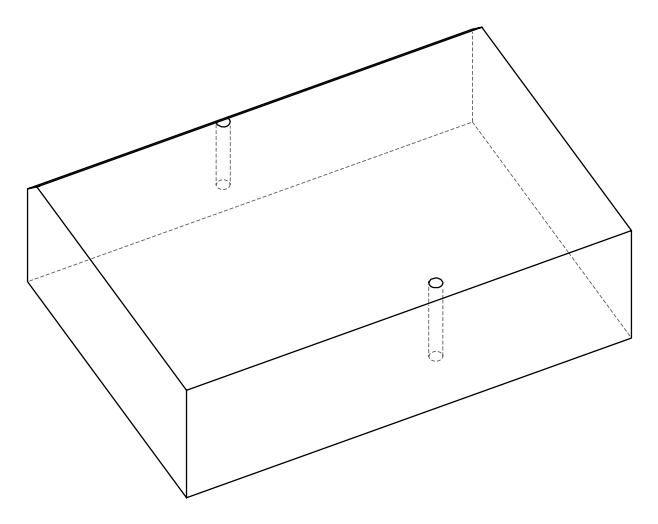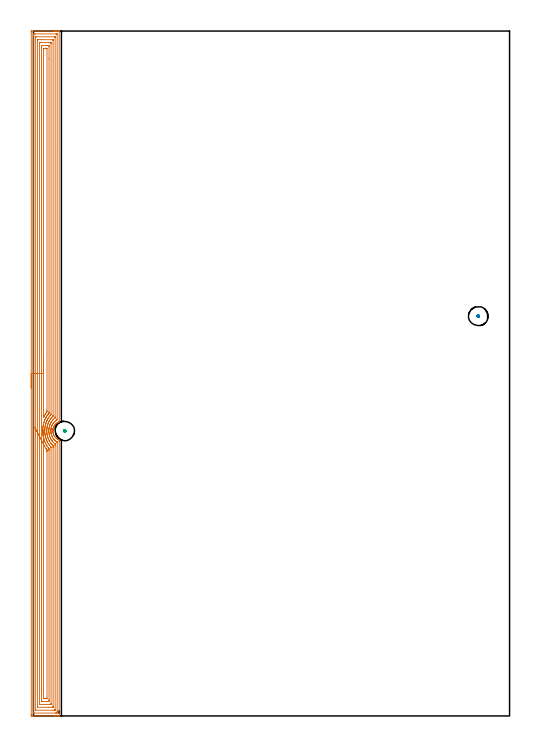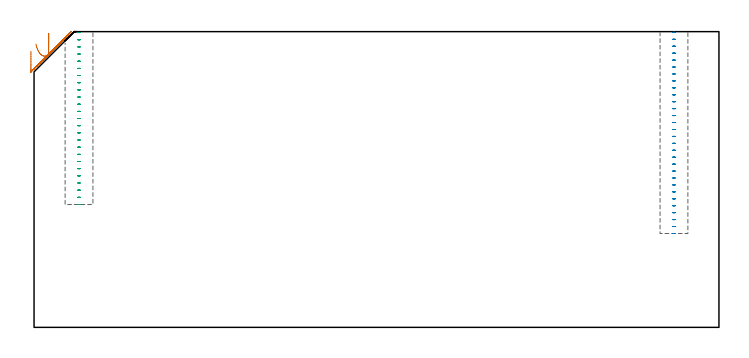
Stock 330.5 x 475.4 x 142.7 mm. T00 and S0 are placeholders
(PLAN: 3 operations, 1 tool changes, 28.6 min)
(1 AREA_MILL | FG_CHAMFER_SURFACE | UGT0205_001 | 27.1 min | 89475 mm3)
(2 MILL_BLIND_HOLE_FROM_SOLID_MATERIAL | STEP1POCKET | NXT0201_011 | Spiral | 0.83 min | 13724 mm3)
(3 MILL_BLIND_HOLE_FROM_SOLID_MATERIAL_1 | STEP1POCKET_1 | NXT0201_011 | Spiral | 0.68 min | 11648 mm3)
(TOOL UGT0205_001 | Chamfer Mill 20 x 3 x 45 deg. | D20 FL50 Z2)
(TOOL NXT0201_011 | ENDMILL 12mm [2P460-1200-NA 1630] | D12 FL38 Z6)
(OP 1 AREA_MILL)
G17 G21 G94 G90
T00 M6
G54
G17 G0 G90 X-1.5 Y227.7 S1061 M3
G43 Z152.7 H0
Z133.3
G94 G1 Y227.738 Z132.428 F250.
Y227.852 Z131.564
Y228.041 Z130.712
Y228.303 Z129.88
Y228.637 Z129.074
Y229.04 Z128.3
Y229.508 Z127.564
Y230.04 Z126.872
Y230.629 Z126.229
Y231.272 Z125.64
Y231.964 Z125.108
Y232.7 Z124.64
Y233.474 Z124.237
Y234.28 Z123.903
Y235.112 Z123.641
Y235.964 Z123.452
Y236.828 Z123.338
Y237.7 Z123.3
Y474.787
X-1.499 Y475.376 Z123.299
X-1.496 Y475.398 Z123.301
X-1.463 Y475.4 Z123.334
X14.204 Z138.999
X14.809 Z139.603
X15.362 Z140.158
X15.69 Z140.486
X16.243 Z141.039
X16.571 Z141.366
X17.228 Z142.027
X17.567 Z142.366
X17.897 Y475.395 Z142.688
X17.898 Y475.393 Z142.689
X17.9 Y475.233 Z142.7
Y204.213
X17.895 Y204.2 Z142.694
X17.891 Y204.192 Z142.689
X17.646 Y204.087 Z142.446
X17.409 Y203.986 Z142.208
X17.155 Y203.863 Z141.955
X16.886 Y203.719 Z141.686
X16.571 Y203.523 Z141.37
X16.512 Y203.483 Z141.312
X16.278 Y203.324 Z141.078
X16.131 Y203.209 Z140.926
X15.966 Y203.082 Z140.765
X15.663 Y202.825 Z140.463
X15.401 Y202.568 Z140.201
X15.119 Y202.257 Z139.919
X15.035 Y202.152 Z139.834
X14.856 Y201.931 Z139.654
X14.525 Y201.448 Z139.323
X14.288 Y201.037 Z139.086
X14.221 Y200.898 Z139.021
X14.163 Y200.776 Z138.963
X14.101 Y200.641 Z138.897
X14.077 Y200.593 Z138.875
X13.979 Y200.351 Z138.778
X13.896 Y200.143 Z138.695
X13.76 Y199.718 Z138.559
X13.648 Y199.289 Z138.445
X13.64 Y199.248 Z138.438
X13.634 Y199.207 Z138.432
X13.597 Y198.965 Z138.394
X13.581 Y198.855 Z138.375
X13.573 Y198.802 Z138.368
X13.544 Y198.55 Z138.34
X13.522 Y198.354 Z138.319
X13.512 Y198.169 Z138.306
X13.509 Y198.131 Z138.304
X13.504 Y197.907 Z138.296
X13.511 Y197.766 Z138.302
X13.524 Y197.46 Z138.321
X13.569 Y197.012 Z138.368
X13.624 Y196.654 Z138.423
X13.637 Y196.566 Z138.437
X13.648 Y196.511 Z138.446
X13.738 Y196.176 Z138.532
X13.76 Y196.089 Z138.555
X13.892 Y195.671 Z138.688
X14.071 Y195.221 Z138.869
X14.278 Y194.777 Z139.076
X14.361 Y194.625 Z139.161
X14.397 Y194.56 Z139.197
X14.524 Y194.348 Z139.324
X14.845 Y193.883 Z139.644
X15.115 Y193.55 Z139.913
X15.402 Y193.232 Z140.2
X15.586 Y193.051 Z140.383
X15.648 Y192.989 Z140.446
X15.957 Y192.725 Z140.757
X16.278 Y192.481 Z141.078
X16.571 Y192.287 Z141.371
X16.861 Y192.095 Z141.661
X17.007 Y192.013 Z141.807
X17.156 Y191.937 Z141.955
X17.352 Y191.847 Z142.15
X17.452 Y191.801 Z142.248
X17.646 Y191.711 Z142.445
X17.894 Y191.599 Z142.691
X17.9 Y190.818 Z142.7
Y0.166
X17.898 Y0.007 Z142.689
X17.897 Y0.005 Z142.688
X17.566 Y0. Z142.366
X17.228 Z142.027
X16.571 Z141.366
X15.362 Z140.159
X14.809 Z139.603
X4.675 Z129.473
X-0.448 Z124.35
X-1.052 Y0.002 Z123.745
X-1.261 Y0.004 Z123.536
X-1.492 Y0.01 Z123.306
X-1.495 Y0.164 Z123.303
X-1.499 Y0.613 Z123.301
X-1.5 Y1.066 Z123.3
Y237.7
X-0.086 Z124.714
Y472.108
X-0.084 Y472.913 Z124.716
X-0.083 Y473.001 Z124.717
X-0.07 Y473.39 Z124.73
X0.319 Y473.397 Z125.119
X0.71 Y473.399 Z125.51
X1.198 Y473.4 Z125.998
X15.69 Y473.399 Z140.49
X16.181 Y473.397 Z140.981
X16.388 Y473.39 Z141.188
X16.479 Y473.367 Z141.279
X16.484 Y473.089 Z141.284
X16.485 Y473.001 Z141.285
Y205.999
X16.484 Y205.798 Z141.284
X16.481 Y205.697 Z141.281
X16.479 Y205.653 Z141.279
X15.668 Y205.128 Z140.468
X15.638 Y205.106 Z140.438
X15.176 Y204.734 Z139.976
X14.809 Y204.411 Z139.609
X14.707 Y204.316 Z139.507
X14.604 Y204.213 Z139.404
X14.281 Y203.856 Z139.081
X13.928 Y203.435 Z138.728
X13.877 Y203.371 Z138.677
X13.84 Y203.32 Z138.64
X13.519 Y202.841 Z138.319
X13.271 Y202.427 Z138.071
X13.189 Y202.282 Z137.989
X13.046 Y202.002 Z137.846
X12.899 Y201.684 Z137.699
X12.835 Y201.534 Z137.635
X12.643 Y201.05 Z137.443
X12.508 Y200.641 Z137.308
X12.462 Y200.491 Z137.262
X12.429 Y200.374 Z137.229
X12.274 Y199.748 Z137.074
X12.263 Y199.698 Z137.063
X12.256 Y199.656 Z137.056
X12.165 Y199.039 Z136.965
X12.147 Y198.874 Z136.947
X12.145 Y198.855 Z136.945
X12.113 Y198.438 Z136.913
X12.093 Y198.035 Z136.893
Y197.962
X12.107 Y197.55 Z136.907
X12.131 Y197.104 Z136.931
X12.134 Y197.069 Z136.934
X12.165 Y196.766 Z136.965
X12.251 Y196.176 Z137.051
X12.258 Y196.129 Z137.058
X12.27 Y196.07 Z137.07
X12.471 Y195.283 Z137.271
X12.615 Y194.827 Z137.415
X12.786 Y194.39 Z137.586
X13.046 Y193.792 Z137.846
X13.14 Y193.592 Z137.94
X13.16 Y193.555 Z137.96
X13.192 Y193.497 Z137.992
X13.468 Y193.032 Z138.268
X13.761 Y192.604 Z138.561
X13.928 Y192.373 Z138.728
X14.221 Y192.012 Z139.021
X14.491 Y191.711 Z139.291
X14.809 Y191.389 Z139.609
X15.107 Y191.126 Z139.907
X15.487 Y190.818 Z140.287
X15.69 Y190.673 Z140.49
X16.135 Y190.367 Z140.935
X16.462 Y190.156 Z141.262
X16.479 Y190.137 Z141.279
X16.482 Y190.123 Z141.282
X16.484 Y190.087 Z141.284
X16.485 Y190.012 Z141.285
X16.486 Y189.925 Z141.286
Y3.292
X16.484 Y2.487 Z141.284
X16.482 Y2.399 Z141.282
X16.47 Y2.01 Z141.27
X16.081 Y2.003 Z140.881
X15.69 Y2.001 Z140.49
X15.202 Y2. Z140.002
X0.71 Y2.001 Z125.51
X0.219 Y2.003 Z125.019
X0.012 Y2.01 Z124.812
X-0.079 Y2.033 Z124.721
X-0.084 Y2.311 Z124.716
X-0.085 Y2.399 Z124.715
X-0.086 Y237.7 Z124.714
X1.328 Z126.128
X1.329 Y471.215 Z126.129
X1.33 Y471.348 Z126.13
X1.333 Y471.38 Z126.133
X1.334 Y471.389 Z126.134
X1.349 Y471.392 Z126.149
X1.41 Y471.398 Z126.21
X1.591 Y471.399 Z126.391
X2.29 Y471.4 Z127.09
X14.809 Y471.399 Z139.609
X14.991 Y471.396 Z139.791
X15.043 Y471.392 Z139.843
X15.065 Y471.388 Z139.865
X15.067 Y471.374 Z139.867
X15.07 Y471.304 Z139.87
X15.071 Y471.215 Z139.871
Y470.949
Y207.519
X15.07 Y207.206 Z139.87
X15.067 Y207.049 Z139.867
X15.065 Y206.973 Z139.865
X15.052 Y206.939 Z139.852
X14.997 Y206.892 Z139.797
X14.892 Y206.808 Z139.692
X14.809 Y206.741 Z139.609
X14.404 Y206.409 Z139.204
X13.928 Y205.991 Z138.728
X13.505 Y205.535 Z138.305
X13.13 Y205.106 Z137.93
X13.092 Y205.06 Z137.892
X13.046 Y205.001 Z137.846
X12.718 Y204.546 Z137.518
X12.489 Y204.213 Z137.289
X12.365 Y204.011 Z137.165
X12.165 Y203.678 Z136.965
X12.04 Y203.448 Z136.84
X11.974 Y203.32 Z136.774
X11.749 Y202.849 Z136.549
X11.568 Y202.427 Z136.368
X11.486 Y202.222 Z136.286
X11.284 Y201.676 Z136.084
X11.249 Y201.57 Z136.049
X11.238 Y201.534 Z136.038
X11.131 Y201.165 Z135.931
X11.056 Y200.873 Z135.856
X11. Y200.641 Z135.8
X10.89 Y200.147 Z135.69
X10.831 Y199.748 Z135.631
X10.777 Y199.369 Z135.577
X10.726 Y198.855 Z135.526
X10.701 Y198.553 Z135.501
X10.679 Y197.962 Z135.479
X10.687 Y197.674 Z135.487
X10.719 Y197.069 Z135.519
X10.747 Y196.72 Z135.547
X10.814 Y196.176 Z135.614
X10.884 Y195.688 Z135.684
X10.971 Y195.283 Z135.771
X11.162 Y194.514 Z135.962
X11.199 Y194.39 Z135.999
X11.284 Y194.127 Z136.084
X11.519 Y193.497 Z136.319
X11.69 Y193.086 Z136.49
X11.911 Y192.604 Z136.711
X12.165 Y192.125 Z136.965
X12.406 Y191.711 Z137.206
X12.948 Y190.918 Z137.748
X13.027 Y190.818 Z137.827
X13.046 Y190.795 Z137.846
X13.444 Y190.332 Z138.244
X13.819 Y189.925 Z138.619
X13.928 Y189.817 Z138.728
X14.043 Y189.708 Z138.843
X14.7 Y189.143 Z139.5
X14.91 Y188.978 Z139.71
X15.029 Y188.882 Z139.829
X15.065 Y188.844 Z139.865
X15.067 Y188.831 Z139.867
X15.07 Y188.768 Z139.87
X15.071 Y188.139 Z139.871
Y187.873
Y4.185
X15.069 Y4.052 Z139.869
X15.067 Y4.02 Z139.867
X15.065 Y4.011 Z139.865
X15.051 Y4.008 Z139.851
X14.989 Y4.002 Z139.789
X14.809 Y4.001 Z139.609
X14.11 Y4. Z138.91
X1.591 Y4.001 Z126.391
X1.409 Y4.004 Z126.209
X1.357 Y4.008 Z126.157
X1.335 Y4.012 Z126.135
X1.333 Y4.026 Z126.133
X1.33 Y4.096 Z126.13
X1.329 Y4.185 Z126.129
Y4.451
X1.328 Y237.7 Z126.128
X2.743 Z127.543
Y468.536
X2.745 Y469.153 Z127.545
X2.748 Y469.361 Z127.548
X2.75 Y469.388 Z127.55
X2.768 Y469.392 Z127.568
X2.821 Y469.396 Z127.621
X2.927 Y469.399 Z127.727
X3.354 Y469.4 Z128.154
X5.777 Z130.577
X13.476 Y469.399 Z138.276
X13.576 Y469.397 Z138.376
X13.626 Y469.394 Z138.426
X13.647 Y469.39 Z138.447
X13.65 Y469.379 Z138.45
X13.653 Y469.273 Z138.453
X13.657 Y468.811 Z138.457
Y208.678
X13.655 Y208.369 Z138.455
X13.653 Y208.214 Z138.453
X13.65 Y208.141 Z138.45
X13.62 Y208.097 Z138.42
X13.287 Y207.785 Z138.087
X13.164 Y207.666 Z137.964
X13.046 Y207.549 Z137.846
X12.73 Y207.213 Z137.53
X12.44 Y206.892 Z137.24
X12.313 Y206.742 Z137.113
X12.165 Y206.561 Z136.965
X11.924 Y206.244 Z136.724
X11.744 Y205.999 Z136.544
X11.556 Y205.724 Z136.356
X11.284 Y205.306 Z136.084
X11.209 Y205.183 Z136.009
X11.164 Y205.106 Z135.964
X10.89 Y204.612 Z135.69
X10.693 Y204.213 Z135.493
X10.599 Y204.014 Z135.399
X10.403 Y203.581 Z135.203
X10.327 Y203.397 Z135.127
X10.296 Y203.32 Z135.096
X10.088 Y202.746 Z134.888
X9.978 Y202.427 Z134.778
X9.869 Y202.075 Z134.669
X9.721 Y201.534 Z134.521
X9.681 Y201.373 Z134.481
X9.522 Y200.688 Z134.322
X9.514 Y200.649 Z134.314
X9.513 Y200.641 Z134.313
X9.403 Y199.869 Z134.203
X9.388 Y199.748 Z134.188
X9.319 Y199.061 Z134.119
X9.302 Y198.855 Z134.102
X9.272 Y198.215 Z134.072
X9.265 Y197.962 Z134.065
X9.288 Y197.306 Z134.088
X9.301 Y197.069 Z134.101
X9.358 Y196.342 Z134.158
X9.377 Y196.176 Z134.177
X9.488 Y195.317 Z134.288
X9.494 Y195.283 Z134.294
X9.522 Y195.126 Z134.322
X9.692 Y194.39 Z134.492
X9.747 Y194.162 Z134.547
X9.848 Y193.786 Z134.648
X9.937 Y193.497 Z134.737
X10.157 Y192.854 Z134.957
X10.253 Y192.604 Z135.053
X10.403 Y192.235 Z135.203
X10.637 Y191.711 Z135.437
X10.855 Y191.253 Z135.655
X11.094 Y190.818 Z135.894
X11.284 Y190.491 Z136.084
X11.664 Y189.925 Z136.464
X11.871 Y189.629 Z136.671
X12.165 Y189.241 Z136.965
X12.337 Y189.032 Z137.137
X12.669 Y188.653 Z137.469
X13.046 Y188.249 Z137.846
X13.152 Y188.139 Z137.952
X13.26 Y188.036 Z138.06
X13.65 Y187.67 Z138.45
X13.654 Y187.524 Z138.454
X13.656 Y187.246 Z138.456
X13.657 Y186.628 Z138.457
Y186.353
Y6.864
X13.655 Y6.247 Z138.455
X13.652 Y6.039 Z138.452
X13.65 Y6.012 Z138.45
X13.632 Y6.009 Z138.432
X13.579 Y6.004 Z138.379
X13.473 Y6.002 Z138.273
X13.046 Y6. Z137.846
X10.623 Z135.423
X2.924 Y6.001 Z127.724
X2.824 Y6.003 Z127.624
X2.774 Y6.006 Z127.574
X2.753 Y6.01 Z127.553
X2.75 Y6.021 Z127.55
X2.747 Y6.127 Z127.547
X2.743 Y6.589 Z127.543
Y237.7
X4.157 Z128.957
Y466.908
X4.159 Y467.066 Z128.959
X4.164 Y467.373 Z128.964
X4.235 Y467.39 Z129.035
X4.478 Y467.396 Z129.278
X5.116 Y467.399 Z129.916
X5.356 Y467.4 Z130.156
X11.524 Z136.324
X12.165 Y467.398 Z136.965
X12.208 Y467.395 Z137.008
X12.229 Y467.391 Z137.029
X12.236 Y467.386 Z137.036
X12.238 Y467.302 Z137.038
X12.242 Y466.987 Z137.042
X12.243 Y466.829 Z137.043
Y466.75
Y209.493
X12.241 Y209.413 Z137.041
X12.236 Y209.257 Z137.036
X12.228 Y209.2 Z137.028
X12.211 Y209.178 Z137.011
X12.165 Y209.125 Z136.965
X11.952 Y208.894 Z136.752
X11.755 Y208.678 Z136.555
X11.535 Y208.424 Z136.335
X11.284 Y208.128 Z136.084
X11.133 Y207.938 Z135.933
X11.015 Y207.785 Z135.815
X10.756 Y207.427 Z135.556
X10.387 Y206.892 Z135.187
X10.061 Y206.346 Z134.861
X9.862 Y205.999 Z134.662
X9.741 Y205.777 Z134.541
X9.522 Y205.344 Z134.322
X9.445 Y205.184 Z134.245
X9.41 Y205.106 Z134.21
X9.177 Y204.563 Z133.977
X9.035 Y204.213 Z133.835
X8.927 Y203.923 Z133.727
X8.707 Y203.32 Z133.507
X8.69 Y203.27 Z133.49
X8.641 Y203.115 Z133.441
X8.489 Y202.581 Z133.289
X8.448 Y202.427 Z133.248
X8.31 Y201.869 Z133.11
X8.235 Y201.534 Z133.035
X8.15 Y201.138 Z132.95
X8.074 Y200.641 Z132.874
X8.034 Y200.363 Z132.834
X7.959 Y199.748 Z132.759
X7.94 Y199.565 Z132.74
X7.883 Y198.855 Z132.683
X7.876 Y198.737 Z132.676
X7.85 Y197.962 Z132.65
Y197.871
X7.879 Y197.069 Z132.679
X7.886 Y196.941 Z132.686
X7.948 Y196.176 Z132.748
X7.969 Y195.964 Z132.769
X8.058 Y195.283 Z132.858
X8.107 Y194.931 Z132.907
X8.209 Y194.39 Z133.009
X8.342 Y193.8 Z133.142
X8.418 Y193.497 Z133.218
X8.641 Y192.679 Z133.441
X8.665 Y192.604 Z133.465
X8.677 Y192.567 Z133.477
X8.988 Y191.711 Z133.788
X9.227 Y191.117 Z134.027
X9.361 Y190.818 Z134.161
X9.522 Y190.472 Z134.322
X9.797 Y189.925 Z134.597
X10.14 Y189.299 Z134.94
X10.309 Y189.032 Z135.109
X10.403 Y188.891 Z135.203
X10.926 Y188.139 Z135.726
X11.284 Y187.675 Z136.084
X11.651 Y187.246 Z136.451
X12.165 Y186.668 Z136.965
X12.236 Y186.585 Z137.036
X12.241 Y186.432 Z137.041
X12.242 Y186.353 Z137.042
X12.243 Y8.492 Z137.043
X12.241 Y8.335 Z137.041
X12.236 Y8.028 Z137.036
X12.165 Y8.01 Z136.965
X11.922 Y8.004 Z136.722
X11.284 Y8.001 Z136.084
X11.044 Y8. Z135.844
X4.876 Z129.676
X4.235 Y8.002 Z129.035
X4.192 Y8.005 Z128.992
X4.171 Y8.009 Z128.971
X4.164 Y8.014 Z128.964
X4.162 Y8.098 Z128.962
X4.158 Y8.413 Z128.958
X4.157 Y8.571 Z128.957
Y8.65
Y237.7
X5.571 Z130.371
Y464.071
X5.572 Y464.502 Z130.372
X5.575 Y464.964 Z130.375
X5.578 Y465.389 Z130.378
X5.997 Y465.394 Z130.797
X6.449 Y465.399 Z131.249
X9.974 Z134.774
X10.403 Y465.393 Z135.203
X10.822 Y465.386 Z135.622
X10.825 Y464.964 Z135.625
X10.828 Y464.534 Z135.628
X10.829 Y456.161 Z135.629
X10.828 Y210.926 Z135.628
X10.826 Y210.464 Z135.626
X10.822 Y210.249 Z135.622
X10.82 Y210.2 Z135.62
X10.796 Y210.167 Z135.596
X10.751 Y210.111 Z135.551
X10.403 Y209.701 Z135.203
X10.345 Y209.63 Z135.145
X10.298 Y209.571 Z135.098
X9.964 Y209.123 Z134.764
X9.638 Y208.678 Z134.438
X9.59 Y208.609 Z134.39
X9.522 Y208.505 Z134.322
X9.243 Y208.067 Z134.043
X9.068 Y207.785 Z133.868
X8.909 Y207.513 Z133.709
X8.641 Y207.046 Z133.441
X8.587 Y206.946 Z133.387
X8.56 Y206.892 Z133.36
X8.299 Y206.345 Z133.099
X8.141 Y205.999 Z132.941
X8.024 Y205.731 Z132.824
X7.761 Y205.105 Z132.561
X7.528 Y204.447 Z132.328
X7.447 Y204.213 Z132.247
X7.31 Y203.776 Z132.11
X7.177 Y203.32 Z131.977
X7.113 Y203.082 Z131.913
X6.946 Y202.427 Z131.746
X6.933 Y202.372 Z131.733
X6.878 Y202.13 Z131.678
X6.779 Y201.635 Z131.579
X6.761 Y201.534 Z131.561
X6.661 Y200.861 Z131.461
X6.632 Y200.641 Z131.432
X6.564 Y200.067 Z131.364
X6.533 Y199.748 Z131.333
X6.493 Y199.246 Z131.293
X6.468 Y198.855 Z131.268
X6.45 Y198.397 Z131.25
X6.436 Y197.962 Z131.236
X6.449 Y197.504 Z131.249
X6.466 Y197.069 Z131.266
X6.496 Y196.564 Z131.296
X6.526 Y196.176 Z131.326
X6.581 Y195.585 Z131.381
X6.618 Y195.283 Z131.418
X6.717 Y194.554 Z131.517
X6.745 Y194.39 Z131.545
X6.878 Y193.684 Z131.678
X6.92 Y193.497 Z131.72
X6.933 Y193.442 Z131.733
X7.147 Y192.604 Z131.947
X7.25 Y192.227 Z132.05
X7.406 Y191.711 Z132.206
X7.69 Y190.889 Z132.49
X7.716 Y190.818 Z132.516
X7.759 Y190.706 Z132.559
X8.091 Y189.925 Z132.891
X8.366 Y189.311 Z133.166
X8.505 Y189.032 Z133.305
X8.641 Y188.772 Z133.441
X8.992 Y188.139 Z133.792
X9.192 Y187.807 Z133.992
X9.522 Y187.3 Z134.322
X9.558 Y187.246 Z134.358
X9.64 Y187.127 Z134.44
X10.211 Y186.353 Z135.011
X10.403 Y186.11 Z135.203
X10.694 Y185.755 Z135.494
X10.822 Y185.6 Z135.622
X10.824 Y185.46 Z135.624
X10.827 Y185.03 Z135.627
X10.829 Y184.567 Z135.629
Y184.136
Y11.329
X10.828 Y10.898 Z135.628
X10.825 Y10.436 Z135.625
X10.822 Y10.011 Z135.622
X10.403 Y10.006 Z135.203
X9.951 Y10.001 Z134.751
X6.426 Z131.226
X5.997 Y10.007 Z130.797
X5.578 Y10.014 Z130.378
X5.575 Y10.436 Z130.375
X5.572 Y10.866 Z130.372
X5.571 Y18.821 Z130.371
Y237.7
X6.985 Z131.785
X6.986 Y463.069 Z131.786
X6.987 Y463.178 Z131.787
X6.99 Y463.373 Z131.79
X6.991 Y463.389 Z131.791
X7.06 Y463.393 Z131.86
X7.176 Y463.397 Z131.976
X7.322 Y463.399 Z132.122
X7.541 Y463.4 Z132.341
X8.422 Z133.222
X9.303 Z134.103
X9.371 Y463.397 Z134.171
X9.391 Y463.395 Z134.191
X9.406 Y463.391 Z134.206
X9.409 Y463.362 Z134.209
X9.413 Y463.289 Z134.213
X9.414 Y463.178 Z134.214
X9.415 Y212.25 Z134.215
X9.413 Y211.467 Z134.213
X9.412 Y211.357 Z134.212
X9.408 Y211.165 Z134.208
X9.311 Y211.022 Z134.111
X9.167 Y210.823 Z133.967
X8.904 Y210.464 Z133.704
X8.793 Y210.309 Z133.593
X8.641 Y210.091 Z133.441
X8.433 Y209.781 Z133.233
X8.296 Y209.571 Z133.096
X8.089 Y209.237 Z132.889
X7.759 Y208.696 Z132.559
X7.749 Y208.678 Z132.549
X7.539 Y208.292 Z132.339
X7.441 Y208.107 Z132.241
X7.277 Y207.785 Z132.077
X7.202 Y207.633 Z132.002
X7.144 Y207.515 Z131.944
X7.075 Y207.37 Z131.875
X7.026 Y207.271 Z131.826
X6.993 Y207.205 Z131.793
X6.986 Y207.785 Z131.786
X6.985 Y237.7 Z131.785
Y238.572 Z131.823
Y239.437 Z131.937
Y240.288 Z132.126
Y241.12 Z132.388
Y241.926 Z132.722
Y242.7 Z133.125
Y243.436 Z133.594
Y244.128 Z134.125
Y244.771 Z134.714
Y245.36 Z135.357
Y245.892 Z136.05
Y246.36 Z136.785
Y246.763 Z137.559
Y247.097 Z138.365
Y247.359 Z139.197
Y247.548 Z140.049
Y247.662 Z140.914
Y247.7 Z141.785
G0 Z152.7
X0.915 Y200.354
Z136.716
G1 X1.098 Y200.001 Z135.939
X1.31 Y199.589 Z135.201
X1.552 Y199.121 Z134.505
X1.82 Y198.601 Z133.858
X2.113 Y198.032 Z133.264
X2.429 Y197.42 Z132.729
X2.764 Y196.769 Z132.255
X3.118 Y196.084 Z131.847
X3.486 Y195.369 Z131.508
X3.867 Y194.632 Z131.241
X4.257 Y193.876 Z131.046
X4.653 Y193.108 Z130.927
X5.052 Y192.333 Z130.883
X5.452 Y191.559 Z130.915
X5.849 Y190.789 Z131.024
X6.24 Y190.031 Z131.207
X6.622 Y189.29 Z131.464
X6.992 Y188.572 Z131.792
X7.583 Y187.425 Z132.383
X7.683 Y187.246 Z132.483
X7.759 Y187.113 Z132.559
X8.217 Y186.353 Z133.017
X8.641 Y185.725 Z133.441
X8.827 Y185.46 Z133.627
X9.365 Y184.726 Z134.165
X9.408 Y184.645 Z134.208
X9.41 Y184.621 Z134.21
X9.412 Y184.567 Z134.212
X9.415 Y183.783 Z134.215
Y183.675
X9.414 Y12.331 Z134.214
X9.413 Y12.222 Z134.213
X9.409 Y12.027 Z134.209
X9.408 Y12.011 Z134.208
X9.34 Y12.007 Z134.14
X9.224 Y12.003 Z134.024
X9.078 Y12.001 Z133.878
X8.859 Y12. Z133.659
X7.978 Z132.778
X7.097 Z131.897
X7.029 Y12.003 Z131.829
X7.009 Y12.005 Z131.809
X6.994 Y12.009 Z131.794
X6.991 Y12.038 Z131.791
X6.987 Y12.111 Z131.787
X6.986 Y12.222 Z131.786
Y188.03
X6.987 Y188.139 Z131.787
X6.992 Y188.572 Z131.792
X7.003 Y189.443 Z131.841
X7.014 Y190.306 Z131.966
X7.025 Y191.155 Z132.166
X7.036 Y191.984 Z132.439
X7.046 Y192.786 Z132.783
X7.056 Y193.554 Z133.195
X7.065 Y194.284 Z133.673
X7.073 Y194.969 Z134.213
X7.082 Y195.605 Z134.811
X7.089 Y196.186 Z135.461
X7.096 Y196.708 Z136.16
X7.101 Y197.167 Z136.902
X7.106 Y197.56 Z137.681
X7.11 Y197.884 Z138.491
X7.114 Y198.136 Z139.326
X7.116 Y198.314 Z140.18
X7.117 Y198.416 Z141.046
X7.118 Y198.443 Z141.918
G0 Z152.7
M5
M2
(OP 2 MILL_BLIND_HOLE_FROM_SOLID_MATERIAL)
G17 G21 G94 G90
T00 M6
G54
G17 G0 G90 X308.8 Y277.5 S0 M3
G43 Z152.7 H1
Z142.353
G94 G3 X309.15 Y277.85 R0.35 F250.
X308.8 Y278.2 R0.35
X308.1 Y277.5 R0.7
X308.8 Y278.2 R-0.7
X308.45 Y277.85 R0.35
X308.8 Y277.5 R0.35
G0 Z139.007
G3 X309.15 Y277.85 R0.35
X308.8 Y278.2 R0.35
X308.1 Y277.5 R0.7
X308.8 Y278.2 R-0.7
X308.45 Y277.85 R0.35
X308.8 Y277.5 R0.35
G0 Z135.66
G3 X309.15 Y277.85 R0.35
X308.8 Y278.2 R0.35
X308.1 Y277.5 R0.7
X308.8 Y278.2 R-0.7
X308.45 Y277.85 R0.35
X308.8 Y277.5 R0.35
G0 Z132.313
G3 X309.15 Y277.85 R0.35
X308.8 Y278.2 R0.35
X308.1 Y277.5 R0.7
X308.8 Y278.2 R-0.7
X308.45 Y277.85 R0.35
X308.8 Y277.5 R0.35
G0 Z128.967
G3 X309.15 Y277.85 R0.35
X308.8 Y278.2 R0.35
X308.1 Y277.5 R0.7
X308.8 Y278.2 R-0.7
X308.45 Y277.85 R0.35
X308.8 Y277.5 R0.35
G0 Z125.62
G3 X309.15 Y277.85 R0.35
X308.8 Y278.2 R0.35
X308.1 Y277.5 R0.7
X308.8 Y278.2 R-0.7
X308.45 Y277.85 R0.35
X308.8 Y277.5 R0.35
G0 Z122.273
G3 X309.15 Y277.85 R0.35
X308.8 Y278.2 R0.35
X308.1 Y277.5 R0.7
X308.8 Y278.2 R-0.7
X308.45 Y277.85 R0.35
X308.8 Y277.5 R0.35
G0 Z118.927
G3 X309.15 Y277.85 R0.35
X308.8 Y278.2 R0.35
X308.1 Y277.5 R0.7
X308.8 Y278.2 R-0.7
X308.45 Y277.85 R0.35
X308.8 Y277.5 R0.35
G0 Z115.58
G3 X309.15 Y277.85 R0.35
X308.8 Y278.2 R0.35
X308.1 Y277.5 R0.7
X308.8 Y278.2 R-0.7
X308.45 Y277.85 R0.35
X308.8 Y277.5 R0.35
G0 Z112.233
G3 X309.15 Y277.85 R0.35
X308.8 Y278.2 R0.35
X308.1 Y277.5 R0.7
X308.8 Y278.2 R-0.7
X308.45 Y277.85 R0.35
X308.8 Y277.5 R0.35
G0 Z108.887
G3 X309.15 Y277.85 R0.35
X308.8 Y278.2 R0.35
X308.1 Y277.5 R0.7
X308.8 Y278.2 R-0.7
X308.45 Y277.85 R0.35
X308.8 Y277.5 R0.35
G0 Z105.54
G3 X309.15 Y277.85 R0.35
X308.8 Y278.2 R0.35
X308.1 Y277.5 R0.7
X308.8 Y278.2 R-0.7
X308.45 Y277.85 R0.35
X308.8 Y277.5 R0.35
G0 Z102.193
G3 X309.15 Y277.85 R0.35
X308.8 Y278.2 R0.35
X308.1 Y277.5 R0.7
X308.8 Y278.2 R-0.7
X308.45 Y277.85 R0.35
X308.8 Y277.5 R0.35
G0 Z98.847
G3 X309.15 Y277.85 R0.35
X308.8 Y278.2 R0.35
X308.1 Y277.5 R0.7
X308.8 Y278.2 R-0.7
X308.45 Y277.85 R0.35
X308.8 Y277.5 R0.35
G0 Z95.5
G3 X309.15 Y277.85 R0.35
X308.8 Y278.2 R0.35
X308.1 Y277.5 R0.7
X308.8 Y278.2 R-0.7
X308.45 Y277.85 R0.35
X308.8 Y277.5 R0.35
G0 Z92.153
G3 X309.15 Y277.85 R0.35
X308.8 Y278.2 R0.35
X308.1 Y277.5 R0.7
X308.8 Y278.2 R-0.7
X308.45 Y277.85 R0.35
X308.8 Y277.5 R0.35
G0 Z88.807
G3 X309.15 Y277.85 R0.35
X308.8 Y278.2 R0.35
X308.1 Y277.5 R0.7
X308.8 Y278.2 R-0.7
X308.45 Y277.85 R0.35
X308.8 Y277.5 R0.35
G0 Z85.46
G3 X309.15 Y277.85 R0.35
X308.8 Y278.2 R0.35
X308.1 Y277.5 R0.7
X308.8 Y278.2 R-0.7
X308.45 Y277.85 R0.35
X308.8 Y277.5 R0.35
G0 Z82.113
G3 X309.15 Y277.85 R0.35
X308.8 Y278.2 R0.35
X308.1 Y277.5 R0.7
X308.8 Y278.2 R-0.7
X308.45 Y277.85 R0.35
X308.8 Y277.5 R0.35
G0 Z78.767
G3 X309.15 Y277.85 R0.35
X308.8 Y278.2 R0.35
X308.1 Y277.5 R0.7
X308.8 Y278.2 R-0.7
X308.45 Y277.85 R0.35
X308.8 Y277.5 R0.35
G0 Z75.42
G3 X309.15 Y277.85 R0.35
X308.8 Y278.2 R0.35
X308.1 Y277.5 R0.7
X308.8 Y278.2 R-0.7
X308.45 Y277.85 R0.35
X308.8 Y277.5 R0.35
G0 Z72.073
G3 X309.15 Y277.85 R0.35
X308.8 Y278.2 R0.35
X308.1 Y277.5 R0.7
X308.8 Y278.2 R-0.7
X308.45 Y277.85 R0.35
X308.8 Y277.5 R0.35
G0 Z68.727
G3 X309.15 Y277.85 R0.35
X308.8 Y278.2 R0.35
X308.1 Y277.5 R0.7
X308.8 Y278.2 R-0.7
X308.45 Y277.85 R0.35
X308.8 Y277.5 R0.35
G0 Z65.38
G3 X309.15 Y277.85 R0.35
X308.8 Y278.2 R0.35
X308.1 Y277.5 R0.7
X308.8 Y278.2 R-0.7
X308.45 Y277.85 R0.35
X308.8 Y277.5 R0.35
G0 Z62.033
G3 X309.15 Y277.85 R0.35
X308.8 Y278.2 R0.35
X308.1 Y277.5 R0.7
X308.8 Y278.2 R-0.7
X308.45 Y277.85 R0.35
X308.8 Y277.5 R0.35
G0 Z58.687
G3 X309.15 Y277.85 R0.35
X308.8 Y278.2 R0.35
X308.1 Y277.5 R0.7
X308.8 Y278.2 R-0.7
X308.45 Y277.85 R0.35
X308.8 Y277.5 R0.35
G0 Z55.34
G3 X309.15 Y277.85 R0.35
X308.8 Y278.2 R0.35
X308.1 Y277.5 R0.7
X308.8 Y278.2 R-0.7
X308.45 Y277.85 R0.35
X308.8 Y277.5 R0.35
G0 Z51.993
G3 X309.15 Y277.85 R0.35
X308.8 Y278.2 R0.35
X308.1 Y277.5 R0.7
X308.8 Y278.2 R-0.7
X308.45 Y277.85 R0.35
X308.8 Y277.5 R0.35
G0 Z48.647
G3 X309.15 Y277.85 R0.35
X308.8 Y278.2 R0.35
X308.1 Y277.5 R0.7
X308.8 Y278.2 R-0.7
X308.45 Y277.85 R0.35
X308.8 Y277.5 R0.35
G0 Z152.7
Z45.3
G3 X309.15 Y277.85 R0.35
X308.8 Y278.2 R0.35
X308.1 Y277.5 R0.7
X308.8 Y278.2 R-0.7
X308.45 Y277.85 R0.35
X308.8 Y277.5 R0.35
G0 Z152.7
M5
M2
(OP 3 MILL_BLIND_HOLE_FROM_SOLID_MATERIAL_1)
G17 G21 G94 G90
T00 M6
G54
G17 G0 G90 X21.7 Y197.9 S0 M3
G43 Z152.7 H1
Z142.244
G94 G3 X22.05 Y198.25 R0.35 F250.
X21.7 Y198.6 R0.35
X21. Y197.9 R0.7
X21.7 Y198.6 R-0.7
X21.35 Y198.25 R0.35
X21.7 Y197.9 R0.35
G0 Z138.788
G3 X22.05 Y198.25 R0.35
X21.7 Y198.6 R0.35
X21. Y197.9 R0.7
X21.7 Y198.6 R-0.7
X21.35 Y198.25 R0.35
X21.7 Y197.9 R0.35
G0 Z135.332
G3 X22.05 Y198.25 R0.35
X21.7 Y198.6 R0.35
X21. Y197.9 R0.7
X21.7 Y198.6 R-0.7
X21.35 Y198.25 R0.35
X21.7 Y197.9 R0.35
G0 Z131.876
G3 X22.05 Y198.25 R0.35
X21.7 Y198.6 R0.35
X21. Y197.9 R0.7
X21.7 Y198.6 R-0.7
X21.35 Y198.25 R0.35
X21.7 Y197.9 R0.35
G0 Z128.42
G3 X22.05 Y198.25 R0.35
X21.7 Y198.6 R0.35
X21. Y197.9 R0.7
X21.7 Y198.6 R-0.7
X21.35 Y198.25 R0.35
X21.7 Y197.9 R0.35
G0 Z124.964
G3 X22.05 Y198.25 R0.35
X21.7 Y198.6 R0.35
X21. Y197.9 R0.7
X21.7 Y198.6 R-0.7
X21.35 Y198.25 R0.35
X21.7 Y197.9 R0.35
G0 Z121.508
G3 X22.05 Y198.25 R0.35
X21.7 Y198.6 R0.35
X21. Y197.9 R0.7
X21.7 Y198.6 R-0.7
X21.35 Y198.25 R0.35
X21.7 Y197.9 R0.35
G0 Z118.052
G3 X22.05 Y198.25 R0.35
X21.7 Y198.6 R0.35
X21. Y197.9 R0.7
X21.7 Y198.6 R-0.7
X21.35 Y198.25 R0.35
X21.7 Y197.9 R0.35
G0 Z114.596
G3 X22.05 Y198.25 R0.35
X21.7 Y198.6 R0.35
X21. Y197.9 R0.7
X21.7 Y198.6 R-0.7
X21.35 Y198.25 R0.35
X21.7 Y197.9 R0.35
G0 Z111.14
G3 X22.05 Y198.25 R0.35
X21.7 Y198.6 R0.35
X21. Y197.9 R0.7
X21.7 Y198.6 R-0.7
X21.35 Y198.25 R0.35
X21.7 Y197.9 R0.35
G0 Z107.684
G3 X22.05 Y198.25 R0.35
X21.7 Y198.6 R0.35
X21. Y197.9 R0.7
X21.7 Y198.6 R-0.7
X21.35 Y198.25 R0.35
X21.7 Y197.9 R0.35
G0 Z104.228
G3 X22.05 Y198.25 R0.35
X21.7 Y198.6 R0.35
X21. Y197.9 R0.7
X21.7 Y198.6 R-0.7
X21.35 Y198.25 R0.35
X21.7 Y197.9 R0.35
G0 Z100.772
G3 X22.05 Y198.25 R0.35
X21.7 Y198.6 R0.35
X21. Y197.9 R0.7
X21.7 Y198.6 R-0.7
X21.35 Y198.25 R0.35
X21.7 Y197.9 R0.35
G0 Z97.316
G3 X22.05 Y198.25 R0.35
X21.7 Y198.6 R0.35
X21. Y197.9 R0.7
X21.7 Y198.6 R-0.7
X21.35 Y198.25 R0.35
X21.7 Y197.9 R0.35
G0 Z93.86
G3 X22.05 Y198.25 R0.35
X21.7 Y198.6 R0.35
X21. Y197.9 R0.7
X21.7 Y198.6 R-0.7
X21.35 Y198.25 R0.35
X21.7 Y197.9 R0.35
G0 Z90.404
G3 X22.05 Y198.25 R0.35
X21.7 Y198.6 R0.35
X21. Y197.9 R0.7
X21.7 Y198.6 R-0.7
X21.35 Y198.25 R0.35
X21.7 Y197.9 R0.35
G0 Z86.948
G3 X22.05 Y198.25 R0.35
X21.7 Y198.6 R0.35
X21. Y197.9 R0.7
X21.7 Y198.6 R-0.7
X21.35 Y198.25 R0.35
X21.7 Y197.9 R0.35
G0 Z83.492
G3 X22.05 Y198.25 R0.35
X21.7 Y198.6 R0.35
X21. Y197.9 R0.7
X21.7 Y198.6 R-0.7
X21.35 Y198.25 R0.35
X21.7 Y197.9 R0.35
G0 Z80.036
G3 X22.05 Y198.25 R0.35
X21.7 Y198.6 R0.35
X21. Y197.9 R0.7
X21.7 Y198.6 R-0.7
X21.35 Y198.25 R0.35
X21.7 Y197.9 R0.35
G0 Z76.58
G3 X22.05 Y198.25 R0.35
X21.7 Y198.6 R0.35
X21. Y197.9 R0.7
X21.7 Y198.6 R-0.7
X21.35 Y198.25 R0.35
X21.7 Y197.9 R0.35
G0 Z73.124
G3 X22.05 Y198.25 R0.35
X21.7 Y198.6 R0.35
X21. Y197.9 R0.7
X21.7 Y198.6 R-0.7
X21.35 Y198.25 R0.35
X21.7 Y197.9 R0.35
G0 Z69.668
G3 X22.05 Y198.25 R0.35
X21.7 Y198.6 R0.35
X21. Y197.9 R0.7
X21.7 Y198.6 R-0.7
X21.35 Y198.25 R0.35
X21.7 Y197.9 R0.35
G0 Z66.212
G3 X22.05 Y198.25 R0.35
X21.7 Y198.6 R0.35
X21. Y197.9 R0.7
X21.7 Y198.6 R-0.7
X21.35 Y198.25 R0.35
X21.7 Y197.9 R0.35
G0 Z62.756
G3 X22.05 Y198.25 R0.35
X21.7 Y198.6 R0.35
X21. Y197.9 R0.7
X21.7 Y198.6 R-0.7
X21.35 Y198.25 R0.35
X21.7 Y197.9 R0.35
G0 Z59.3
G3 X22.05 Y198.25 R0.35
X21.7 Y198.6 R0.35
X21. Y197.9 R0.7
X21.7 Y198.6 R-0.7
X21.35 Y198.25 R0.35
X21.7 Y197.9 R0.35
G0 Z152.7
M5
M2
